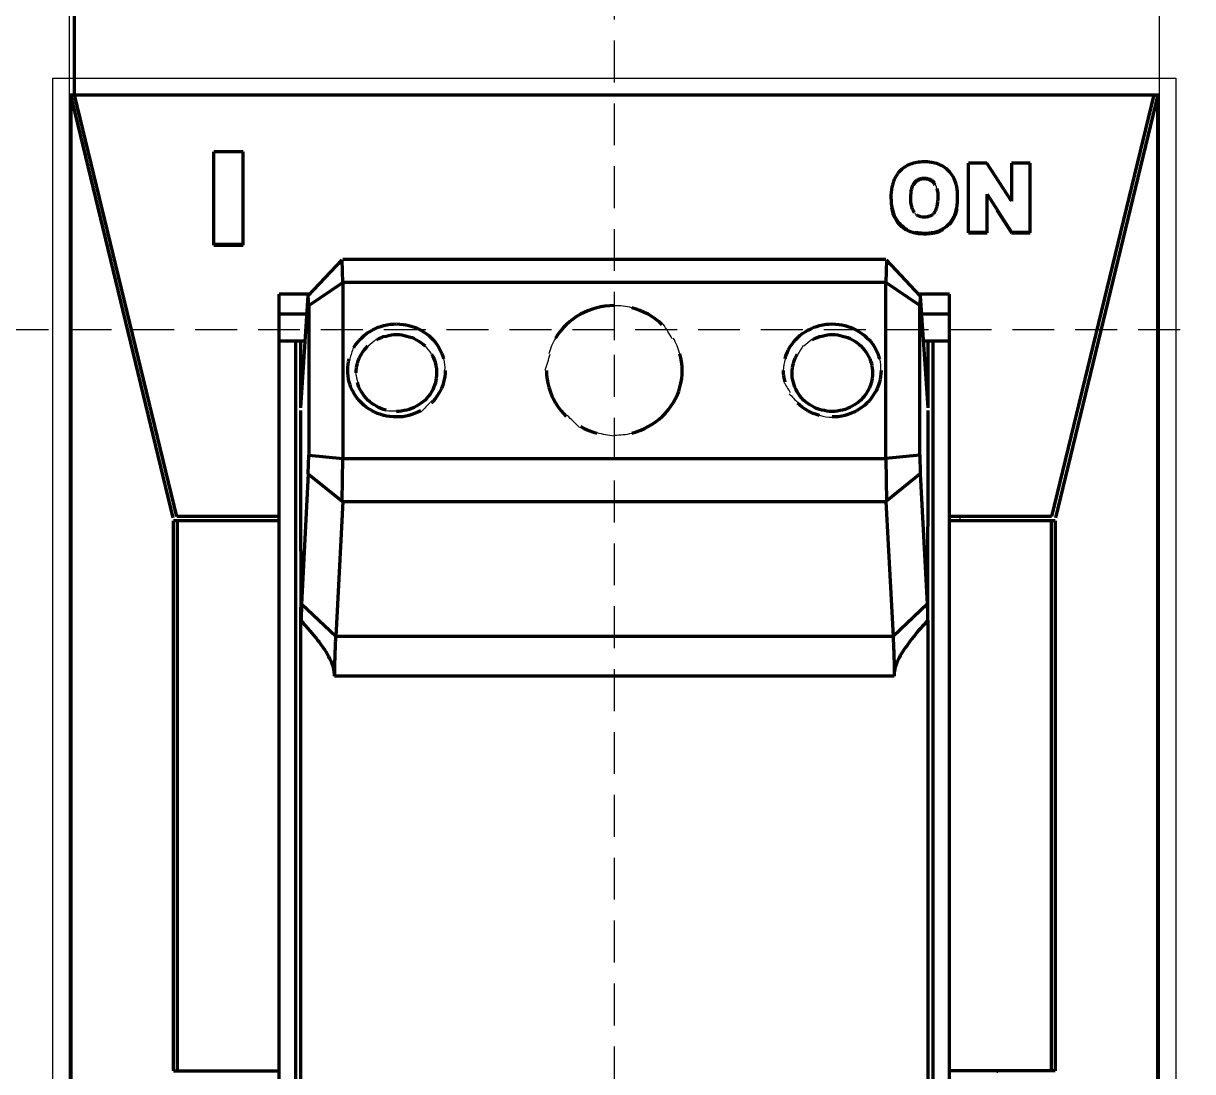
# Model space of a CAD drawing. Header units: millimetres. Extents: x 1683 to 1896, y 0 to 327.
# Drawn here: x 1754.6 to 1824.3, y 119.2 to 181.8 of the extents above; entities that cross this region are included whole.
import ezdxf

# ---------------------------------------------------------------- set-up
doc = ezdxf.new("R2010")
doc.units = ezdxf.units.MM
doc.linetypes.add('ACAD_ISO02W100', pattern=[15, 12, -3])
doc.linetypes.add('HIDDEN', pattern=[0.375, 0.25, -0.125])
doc.layers.add('8', color=140, linetype='ACAD_ISO02W100')
doc.layers.add('at_Entity', color=7, linetype='Continuous')

# ---------------------------------------------------------------- blocks, each defined once
blk = doc.blocks.new('ERYHR REH W4 TS1600AF')
at = {"color": 1, "ltscale": 10}
blk.add_line((78727.012, 9334.217), (78727.012, 9332.945), dxfattribs=at)
for p, q in [((78747.632, 9322.436), (78747.632, 9322.17)), ((78749.845, 9289.367), (78749.845, 9289.242))]:
    blk.add_line(p, q)
blk.add_lwpolyline([(78694.519, 9427.081), (78759.517, 9427.081), (78759.517, 9230.581), (78694.519, 9230.581)], close=True)
at = {"color": 3}
blk.add_lwpolyline([(78693.512, 9348.581), (78760.512, 9348.581), (78760.512, 9229.581), (78693.512, 9229.581)], close=True, dxfattribs=at)
at = {"layer": '8', "color": 3, "linetype": 'HIDDEN', "ltscale": 10}
for p, q in [((78727.012, 9497.081), (78727.012, 9170.081)), ((78832.012, 9333.581), (78622.012, 9333.581))]:
    blk.add_line(p, q, dxfattribs=at)
at = {"layer": 'at_Entity', "color": 0, "lineweight": 140}
for p, q in [((78694.813, 9347.581), (78694.813, 9427.081)), ((78694.519, 9347.581), (78759.517, 9347.581)), ((78694.588, 9347.581), (78694.588, 9231.862)), ((78700.702, 9322.354), (78694.588, 9347.581)), ((78694.78, 9347.581), (78694.813, 9347.581)), ((78700.926, 9322.436), (78694.813, 9347.581)), ((78759.209, 9347.581), (78753.09, 9322.436)), ((78759.443, 9347.581), (78753.335, 9322.354)), ((78759.209, 9347.581), (78759.251, 9347.581)), ((78759.251, 9347.581), (78759.296, 9347.581)), ((78759.296, 9347.581), (78759.333, 9347.581)), ((78759.333, 9347.581), (78759.373, 9347.581)), ((78759.443, 9231.862), (78759.443, 9347.581)), ((78703.115, 9338.631), (78703.115, 9344.184)), ((78704.864, 9344.184), (78703.115, 9344.184)), ((78704.864, 9338.631), (78704.864, 9344.184)), ((78744.039, 9343.028), (78743.976, 9342.959)), ((78744.106, 9343.095), (78744.039, 9343.028)), ((78744.169, 9343.154), (78744.106, 9343.095)), ((78744.251, 9343.218), (78744.169, 9343.154)), ((78744.327, 9343.271), (78744.251, 9343.218)), ((78744.404, 9343.322), (78744.327, 9343.271)), ((78744.479, 9343.366), (78744.404, 9343.322)), ((78744.578, 9343.412), (78744.479, 9343.366)), ((78744.669, 9343.447), (78744.578, 9343.412)), ((78744.76, 9343.482), (78744.669, 9343.447)), ((78744.846, 9343.508), (78744.76, 9343.482)), ((78744.957, 9343.532), (78744.846, 9343.508)), ((78745.06, 9343.551), (78744.957, 9343.532)), ((78745.165, 9343.569), (78745.06, 9343.551)), ((78745.263, 9343.58), (78745.165, 9343.569)), ((78745.388, 9343.586), (78745.263, 9343.58)), ((78745.501, 9343.587), (78745.388, 9343.586)), ((78745.602, 9343.586), (78745.501, 9343.587)), ((78745.698, 9343.583), (78745.602, 9343.586)), ((78745.816, 9343.572), (78745.698, 9343.583)), ((78745.921, 9343.558), (78745.816, 9343.572)), ((78745.928, 9343.554), (78745.921, 9343.558)), ((78745.934, 9343.552), (78745.928, 9343.554)), ((78745.942, 9343.551), (78745.934, 9343.552)), ((78745.949, 9343.551), (78745.942, 9343.551)), ((78746.047, 9343.533), (78745.949, 9343.551)), ((78746.141, 9343.515), (78746.047, 9343.533)), ((78746.253, 9343.485), (78746.141, 9343.515)), ((78746.349, 9343.455), (78746.253, 9343.485)), ((78746.437, 9343.417), (78746.349, 9343.455)), ((78746.518, 9343.381), (78746.437, 9343.417)), ((78746.611, 9343.33), (78746.518, 9343.381)), ((78746.689, 9343.278), (78746.611, 9343.33)), ((78746.761, 9343.228), (78746.689, 9343.278)), ((78746.831, 9343.176), (78746.761, 9343.228)), ((78746.911, 9343.104), (78746.831, 9343.176)), ((78746.977, 9343.035), (78746.911, 9343.104)), ((78747.035, 9342.969), (78746.977, 9343.035)), ((78749.247, 9343.506), (78748.139, 9343.506)), ((78748.139, 9339.36), (78748.139, 9343.506)), ((78750.702, 9341.245), (78749.247, 9343.506)), ((78751.815, 9343.506), (78750.702, 9343.506)), ((78750.702, 9343.506), (78750.702, 9341.245)), ((78751.815, 9339.36), (78751.815, 9343.506)), ((78743.645, 9342.357), (78743.624, 9342.29)), ((78743.679, 9342.448), (78743.645, 9342.357)), ((78743.716, 9342.533), (78743.679, 9342.448)), ((78743.765, 9342.636), (78743.716, 9342.533)), ((78743.809, 9342.726), (78743.765, 9342.636)), ((78743.86, 9342.805), (78743.809, 9342.726)), ((78743.91, 9342.876), (78743.86, 9342.805)), ((78743.976, 9342.959), (78743.91, 9342.876)), ((78744.867, 9342.278), (78744.917, 9342.357)), ((78744.917, 9342.357), (78744.944, 9342.389)), ((78744.943, 9342.334), (78744.917, 9342.306)), ((78744.968, 9342.361), (78744.943, 9342.334)), ((78744.944, 9342.389), (78744.975, 9342.423)), ((78745.002, 9342.395), (78744.968, 9342.361)), ((78744.975, 9342.423), (78745.002, 9342.449)), ((78745.002, 9342.449), (78745.032, 9342.475)), ((78745.032, 9342.424), (78745.002, 9342.395)), ((78745.032, 9342.475), (78745.066, 9342.502)), ((78745.064, 9342.445), (78745.032, 9342.424)), ((78745.094, 9342.465), (78745.064, 9342.445)), ((78745.066, 9342.502), (78745.103, 9342.528)), ((78745.133, 9342.487), (78745.094, 9342.465)), ((78745.103, 9342.528), (78745.134, 9342.547)), ((78745.17, 9342.505), (78745.133, 9342.487)), ((78745.134, 9342.547), (78745.17, 9342.564)), ((78745.17, 9342.564), (78745.21, 9342.575)), ((78745.208, 9342.52), (78745.17, 9342.505)), ((78745.245, 9342.532), (78745.208, 9342.52)), ((78745.21, 9342.575), (78745.255, 9342.587)), ((78745.289, 9342.545), (78745.245, 9342.532)), ((78745.255, 9342.587), (78745.29, 9342.597)), ((78745.326, 9342.556), (78745.289, 9342.545)), ((78745.29, 9342.597), (78745.326, 9342.608)), ((78745.326, 9342.608), (78745.369, 9342.616)), ((78745.368, 9342.562), (78745.326, 9342.556)), ((78745.408, 9342.566), (78745.368, 9342.562)), ((78745.369, 9342.616), (78745.419, 9342.622)), ((78745.457, 9342.57), (78745.408, 9342.566)), ((78745.419, 9342.622), (78745.459, 9342.623)), ((78745.501, 9342.571), (78745.457, 9342.57)), ((78745.459, 9342.623), (78745.501, 9342.623)), ((78745.501, 9342.623), (78745.545, 9342.622)), ((78745.543, 9342.57), (78745.501, 9342.571)), ((78745.584, 9342.567), (78745.543, 9342.57)), ((78745.545, 9342.622), (78745.595, 9342.621)), ((78745.635, 9342.562), (78745.584, 9342.567)), ((78745.595, 9342.621), (78745.637, 9342.616)), ((78745.679, 9342.556), (78745.635, 9342.562)), ((78745.637, 9342.616), (78745.679, 9342.608)), ((78745.679, 9342.608), (78745.719, 9342.597)), ((78745.717, 9342.546), (78745.679, 9342.556)), ((78745.754, 9342.535), (78745.717, 9342.546)), ((78745.719, 9342.597), (78745.764, 9342.584)), ((78745.798, 9342.52), (78745.754, 9342.535)), ((78745.764, 9342.584), (78745.799, 9342.574)), ((78745.834, 9342.505), (78745.798, 9342.52)), ((78745.799, 9342.574), (78745.834, 9342.564)), ((78745.834, 9342.564), (78745.87, 9342.546)), ((78745.869, 9342.488), (78745.834, 9342.505)), ((78745.902, 9342.47), (78745.869, 9342.488)), ((78745.87, 9342.546), (78745.911, 9342.523)), ((78745.943, 9342.446), (78745.902, 9342.47)), ((78745.911, 9342.523), (78745.944, 9342.501)), ((78745.978, 9342.424), (78745.943, 9342.446)), ((78745.944, 9342.501), (78745.978, 9342.475)), ((78745.978, 9342.475), (78746.011, 9342.448)), ((78746.01, 9342.397), (78745.978, 9342.424)), ((78746.037, 9342.372), (78746.01, 9342.397)), ((78746.011, 9342.448), (78746.044, 9342.416)), ((78746.068, 9342.338), (78746.037, 9342.372)), ((78746.044, 9342.416), (78746.069, 9342.388)), ((78746.094, 9342.306), (78746.068, 9342.338)), ((78746.069, 9342.388), (78746.094, 9342.357)), ((78747.089, 9342.903), (78747.035, 9342.969)), ((78747.151, 9342.818), (78747.089, 9342.903)), ((78747.204, 9342.74), (78747.151, 9342.818)), ((78747.251, 9342.655), (78747.204, 9342.74)), ((78747.291, 9342.574), (78747.251, 9342.655)), ((78747.332, 9342.472), (78747.291, 9342.574)), ((78747.365, 9342.38), (78747.332, 9342.472)), ((78747.387, 9342.315), (78747.365, 9342.38)), ((78747.404, 9342.255), (78747.387, 9342.315)), ((78743.526, 9341.755), (78743.52, 9341.613)), ((78743.548, 9341.93), (78743.526, 9341.755)), ((78743.576, 9342.085), (78743.548, 9341.93)), ((78743.59, 9342.15), (78743.576, 9342.085)), ((78743.604, 9342.213), (78743.59, 9342.15)), ((78743.624, 9342.29), (78743.604, 9342.213)), ((78744.706, 9341.593), (78744.716, 9341.744)), ((78744.716, 9341.744), (78744.733, 9341.864)), ((78744.733, 9341.864), (78744.761, 9341.989)), ((78744.761, 9341.989), (78744.79, 9342.088)), ((78744.79, 9342.088), (78744.827, 9342.197)), ((78744.827, 9342.197), (78744.867, 9342.278)), ((78744.878, 9342.239), (78744.865, 9342.218)), ((78744.892, 9342.259), (78744.878, 9342.239)), ((78744.906, 9342.284), (78744.892, 9342.259)), ((78744.917, 9342.306), (78744.906, 9342.284)), ((78746.105, 9342.286), (78746.094, 9342.306)), ((78746.115, 9342.268), (78746.105, 9342.286)), ((78746.13, 9342.246), (78746.115, 9342.268)), ((78746.145, 9342.225), (78746.13, 9342.246)), ((78746.248, 9342.011), (78746.283, 9341.889)), ((78746.283, 9341.889), (78746.306, 9341.748)), ((78746.306, 9341.748), (78746.309, 9341.633)), ((78746.309, 9341.633), (78746.309, 9341.511)), ((78747.423, 9342.178), (78747.404, 9342.255)), ((78747.44, 9342.107), (78747.423, 9342.178)), ((78747.468, 9341.962), (78747.44, 9342.107)), ((78747.486, 9341.823), (78747.468, 9341.962)), ((78747.495, 9341.647), (78747.486, 9341.823)), ((78747.497, 9341.488), (78747.495, 9341.647)), ((78749.258, 9339.36), (78749.258, 9341.665)), ((78749.258, 9341.665), (78750.702, 9339.404)), ((78743.52, 9341.613), (78743.518, 9341.459)), ((78743.518, 9341.459), (78743.521, 9341.293)), ((78743.521, 9341.293), (78743.532, 9341.108)), ((78743.532, 9341.108), (78743.553, 9340.959)), ((78743.553, 9340.959), (78743.587, 9340.803)), ((78744.704, 9341.459), (78744.706, 9341.593)), ((78744.706, 9341.331), (78744.704, 9341.459)), ((78744.712, 9341.21), (78744.706, 9341.331)), ((78744.733, 9341.058), (78744.712, 9341.21)), ((78744.761, 9340.921), (78744.733, 9341.058)), ((78744.774, 9340.873), (78744.761, 9340.921)), ((78746.248, 9340.936), (78746.242, 9340.886)), ((78746.283, 9341.072), (78746.248, 9340.936)), ((78746.301, 9341.202), (78746.283, 9341.072)), ((78746.308, 9341.366), (78746.301, 9341.202)), ((78746.309, 9341.511), (78746.308, 9341.366)), ((78747.44, 9340.84), (78747.468, 9341.002)), ((78747.468, 9341.002), (78747.489, 9341.185)), ((78747.489, 9341.185), (78747.496, 9341.332)), ((78747.496, 9341.332), (78747.497, 9341.488)), ((78743.564, 9340.835), (78743.559, 9340.862)), ((78743.57, 9340.807), (78743.564, 9340.835)), ((78743.579, 9340.773), (78743.57, 9340.807)), ((78743.587, 9340.745), (78743.579, 9340.773)), ((78743.587, 9340.803), (78743.622, 9340.664)), ((78743.62, 9340.611), (78743.587, 9340.745)), ((78743.657, 9340.486), (78743.62, 9340.611)), ((78743.622, 9340.664), (78743.669, 9340.507)), ((78743.717, 9340.337), (78743.657, 9340.486)), ((78743.669, 9340.507), (78743.718, 9340.381)), ((78743.78, 9340.207), (78743.717, 9340.337)), ((78743.718, 9340.381), (78743.78, 9340.251)), ((78743.78, 9340.251), (78743.847, 9340.148)), ((78744.786, 9340.828), (78744.774, 9340.873)), ((78744.808, 9340.775), (78744.786, 9340.828)), ((78744.831, 9340.73), (78744.808, 9340.775)), ((78744.848, 9340.688), (78744.831, 9340.73)), ((78744.866, 9340.651), (78744.848, 9340.688)), ((78744.892, 9340.607), (78744.866, 9340.651)), ((78744.917, 9340.568), (78744.892, 9340.607)), ((78745.064, 9340.417), (78745.032, 9340.443)), ((78745.094, 9340.396), (78745.064, 9340.417)), ((78745.133, 9340.375), (78745.094, 9340.396)), ((78745.17, 9340.362), (78745.133, 9340.375)), ((78745.208, 9340.344), (78745.17, 9340.362)), ((78745.246, 9340.331), (78745.208, 9340.344)), ((78745.294, 9340.317), (78745.246, 9340.331)), ((78745.337, 9340.303), (78745.294, 9340.317)), ((78745.376, 9340.297), (78745.337, 9340.303)), ((78745.416, 9340.293), (78745.376, 9340.297)), ((78745.465, 9340.289), (78745.416, 9340.293)), ((78745.507, 9340.288), (78745.465, 9340.289)), ((78745.551, 9340.289), (78745.507, 9340.288)), ((78745.59, 9340.292), (78745.551, 9340.289)), ((78745.642, 9340.297), (78745.59, 9340.292)), ((78745.691, 9340.303), (78745.642, 9340.297)), ((78745.727, 9340.313), (78745.691, 9340.303)), ((78745.764, 9340.324), (78745.727, 9340.313)), ((78745.809, 9340.342), (78745.764, 9340.324)), ((78745.846, 9340.362), (78745.809, 9340.342)), ((78745.884, 9340.374), (78745.846, 9340.362)), ((78745.918, 9340.39), (78745.884, 9340.374)), ((78745.958, 9340.413), (78745.918, 9340.39)), ((78745.99, 9340.435), (78745.958, 9340.413)), ((78746.02, 9340.463), (78745.99, 9340.435)), ((78746.046, 9340.491), (78746.02, 9340.463)), ((78746.076, 9340.527), (78746.046, 9340.491)), ((78746.105, 9340.56), (78746.076, 9340.527)), ((78746.133, 9340.602), (78746.105, 9340.56)), ((78746.158, 9340.641), (78746.133, 9340.602)), ((78746.183, 9340.693), (78746.158, 9340.641)), ((78746.203, 9340.745), (78746.183, 9340.693)), ((78746.218, 9340.788), (78746.203, 9340.745)), ((78746.231, 9340.831), (78746.218, 9340.788)), ((78746.242, 9340.886), (78746.231, 9340.831)), ((78747.273, 9340.251), (78747.214, 9340.143)), ((78747.217, 9340.204), (78747.273, 9340.31)), ((78747.273, 9340.31), (78747.327, 9340.438)), ((78747.326, 9340.375), (78747.273, 9340.251)), ((78747.367, 9340.493), (78747.326, 9340.375)), ((78747.327, 9340.438), (78747.378, 9340.586)), ((78747.408, 9340.638), (78747.367, 9340.493)), ((78747.378, 9340.586), (78747.41, 9340.708)), ((78747.44, 9340.767), (78747.408, 9340.638)), ((78747.41, 9340.708), (78747.44, 9340.84)), ((78749.842, 9340.7), (78750.702, 9339.36)), ((78743.845, 9340.096), (78743.78, 9340.207)), ((78743.909, 9339.995), (78743.845, 9340.096)), ((78743.847, 9340.148), (78743.928, 9340.03)), ((78743.999, 9339.881), (78743.909, 9339.995)), ((78743.928, 9340.03), (78744.001, 9339.937)), ((78744.085, 9339.787), (78743.999, 9339.881)), ((78744.001, 9339.937), (78744.085, 9339.846)), ((78744.085, 9339.846), (78744.177, 9339.768)), ((78744.174, 9339.706), (78744.085, 9339.787)), ((78744.259, 9339.638), (78744.174, 9339.706)), ((78744.177, 9339.768), (78744.284, 9339.683)), ((78744.372, 9339.565), (78744.259, 9339.638)), ((78744.284, 9339.683), (78744.375, 9339.621)), ((78744.476, 9339.507), (78744.372, 9339.565)), ((78744.375, 9339.621), (78744.476, 9339.566)), ((78746.449, 9339.51), (78746.514, 9339.541)), ((78746.514, 9339.541), (78746.563, 9339.568)), ((78746.614, 9339.537), (78746.561, 9339.509)), ((78746.563, 9339.568), (78746.614, 9339.596)), ((78746.614, 9339.596), (78746.716, 9339.659)), ((78746.716, 9339.659), (78746.828, 9339.738)), ((78746.828, 9339.738), (78746.911, 9339.811)), ((78746.911, 9339.811), (78746.994, 9339.898)), ((78746.994, 9339.898), (78747.075, 9339.994)), ((78747.073, 9339.941), (78746.994, 9339.853)), ((78747.141, 9340.028), (78747.073, 9339.941)), ((78747.075, 9339.994), (78747.159, 9340.108)), ((78747.214, 9340.143), (78747.141, 9340.028)), ((78747.159, 9340.108), (78747.217, 9340.204)), ((78744.586, 9339.453), (78744.476, 9339.507)), ((78744.693, 9339.41), (78744.586, 9339.453)), ((78744.83, 9339.372), (78744.693, 9339.41)), ((78744.951, 9339.345), (78744.83, 9339.372)), ((78744.951, 9339.397), (78745.025, 9339.383)), ((78745.022, 9339.33), (78744.951, 9339.345)), ((78745.088, 9339.318), (78745.022, 9339.33)), ((78745.025, 9339.383), (78745.106, 9339.37)), ((78745.169, 9339.305), (78745.088, 9339.318)), ((78745.106, 9339.37), (78745.171, 9339.362)), ((78745.239, 9339.294), (78745.169, 9339.305)), ((78745.171, 9339.362), (78745.239, 9339.353)), ((78745.239, 9339.353), (78745.314, 9339.348)), ((78745.312, 9339.293), (78745.239, 9339.294)), ((78745.383, 9339.29), (78745.312, 9339.293)), ((78745.314, 9339.348), (78745.402, 9339.346)), ((78745.471, 9339.287), (78745.383, 9339.29)), ((78745.402, 9339.346), (78745.474, 9339.345)), ((78745.546, 9339.286), (78745.471, 9339.287)), ((78745.474, 9339.345), (78745.546, 9339.345)), ((78745.546, 9339.345), (78745.624, 9339.345)), ((78745.622, 9339.287), (78745.546, 9339.286)), ((78745.692, 9339.29), (78745.622, 9339.287)), ((78745.624, 9339.345), (78745.711, 9339.347)), ((78745.777, 9339.293), (78745.692, 9339.29)), ((78745.711, 9339.347), (78745.78, 9339.351)), ((78745.851, 9339.294), (78745.777, 9339.293)), ((78745.78, 9339.351), (78745.851, 9339.36)), ((78745.851, 9339.36), (78745.925, 9339.37)), ((78745.922, 9339.308), (78745.851, 9339.294)), ((78745.989, 9339.318), (78745.922, 9339.308)), ((78745.925, 9339.37), (78746.007, 9339.38)), ((78746.069, 9339.331), (78745.989, 9339.318)), ((78746.007, 9339.38), (78746.072, 9339.387)), ((78746.139, 9339.345), (78746.069, 9339.331)), ((78746.072, 9339.387), (78746.139, 9339.397)), ((78746.139, 9339.397), (78746.203, 9339.418)), ((78746.201, 9339.366), (78746.139, 9339.345)), ((78746.259, 9339.383), (78746.201, 9339.366)), ((78746.203, 9339.418), (78746.275, 9339.441)), ((78746.329, 9339.405), (78746.259, 9339.383)), ((78746.275, 9339.441), (78746.331, 9339.461)), ((78746.39, 9339.426), (78746.329, 9339.405)), ((78746.331, 9339.461), (78746.39, 9339.485)), ((78746.39, 9339.485), (78746.449, 9339.51)), ((78746.447, 9339.453), (78746.39, 9339.426)), ((78746.5, 9339.478), (78746.447, 9339.453)), ((78746.561, 9339.509), (78746.5, 9339.478)), ((78748.139, 9339.404), (78749.258, 9339.404)), ((78748.139, 9339.36), (78749.258, 9339.36)), ((78750.702, 9339.404), (78751.815, 9339.404)), ((78750.702, 9339.36), (78751.815, 9339.36)), ((78703.115, 9338.682), (78704.864, 9338.682)), ((78703.115, 9338.631), (78704.864, 9338.631)), ((78708.76, 9335.597), (78710.788, 9337.754)), ((78710.829, 9336.392), (78710.788, 9337.754)), ((78743.219, 9337.769), (78710.817, 9337.769)), ((78743.242, 9337.754), (78743.208, 9336.392)), ((78745.262, 9335.597), (78743.242, 9337.754)), ((78708.783, 9335.015), (78710.829, 9336.392)), ((78710.817, 9336.392), (78710.817, 9325.904)), ((78743.219, 9336.392), (78710.817, 9336.392)), ((78743.219, 9325.904), (78743.219, 9336.392)), ((78745.245, 9335.015), (78743.219, 9336.392)), ((78707.016, 9257.882), (78707.016, 9335.707)), ((78708.864, 9335.707), (78707.016, 9335.707)), ((78708.322, 9328.909), (78708.76, 9335.597)), ((78708.783, 9335.015), (78708.76, 9335.597)), ((78747.017, 9335.707), (78745.158, 9335.707)), ((78745.262, 9335.597), (78745.245, 9335.015)), ((78745.262, 9335.597), (78745.708, 9328.909)), ((78747.017, 9257.882), (78747.017, 9335.707)), ((78708.783, 9335.015), (78708.783, 9326.088)), ((78725.434, 9334.709), (78725.216, 9334.612)), ((78725.712, 9334.808), (78725.434, 9334.709)), ((78725.963, 9334.882), (78725.712, 9334.808)), ((78726.213, 9334.94), (78725.963, 9334.882)), ((78726.451, 9334.981), (78726.213, 9334.94)), ((78726.747, 9335.006), (78726.451, 9334.981)), ((78727.008, 9335.015), (78726.747, 9335.006)), ((78728.31, 9334.811), (78728.067, 9334.882)), ((78728.534, 9334.733), (78728.31, 9334.811)), ((78728.802, 9334.615), (78728.534, 9334.733)), ((78745.245, 9326.088), (78745.245, 9335.015)), ((78708.69, 9334.499), (78707.016, 9334.499)), ((78724.34, 9334.047), (78724.152, 9333.873)), ((78724.525, 9334.197), (78724.34, 9334.047)), ((78724.767, 9334.362), (78724.525, 9334.197)), ((78724.988, 9334.499), (78724.767, 9334.362)), ((78725.216, 9334.612), (78724.988, 9334.499)), ((78729.036, 9334.499), (78728.802, 9334.615)), ((78729.254, 9334.368), (78729.036, 9334.499)), ((78729.454, 9334.236), (78729.254, 9334.368)), ((78729.685, 9334.052), (78729.454, 9334.236)), ((78729.879, 9333.873), (78729.685, 9334.052)), ((78747.017, 9334.499), (78745.337, 9334.499)), ((78712.09, 9333.228), (78712.26, 9333.363)), ((78712.26, 9333.363), (78712.406, 9333.458)), ((78712.406, 9333.458), (78712.566, 9333.549)), ((78712.566, 9333.549), (78712.734, 9333.636)), ((78712.734, 9333.636), (78712.929, 9333.722)), ((78712.929, 9333.722), (78713.093, 9333.778)), ((78713.093, 9333.778), (78713.268, 9333.829)), ((78713.268, 9333.829), (78713.453, 9333.869)), ((78713.453, 9333.869), (78713.663, 9333.904)), ((78713.552, 9333.238), (78713.723, 9333.271)), ((78713.663, 9333.904), (78713.835, 9333.919)), ((78713.723, 9333.271), (78713.865, 9333.286)), ((78713.835, 9333.919), (78714.019, 9333.925)), ((78713.865, 9333.286), (78714.019, 9333.291)), ((78714.019, 9333.925), (78714.207, 9333.918)), ((78714.019, 9333.291), (78714.172, 9333.285)), ((78714.172, 9333.285), (78714.346, 9333.266)), ((78714.207, 9333.918), (78714.418, 9333.898)), ((78714.346, 9333.266), (78714.487, 9333.238)), ((78714.418, 9333.898), (78714.587, 9333.868)), ((78714.587, 9333.868), (78714.764, 9333.829)), ((78714.764, 9333.829), (78714.948, 9333.775)), ((78714.948, 9333.775), (78715.153, 9333.704)), ((78715.153, 9333.704), (78715.312, 9333.634)), ((78715.312, 9333.634), (78715.474, 9333.549)), ((78715.474, 9333.549), (78715.635, 9333.454)), ((78715.635, 9333.454), (78715.811, 9333.335)), ((78715.811, 9333.335), (78715.946, 9333.225)), ((78723.642, 9333.287), (78723.504, 9333.078)), ((78723.779, 9333.475), (78723.642, 9333.287)), ((78723.969, 9333.691), (78723.779, 9333.475)), ((78724.152, 9333.873), (78723.969, 9333.691)), ((78738.09, 9333.228), (78738.257, 9333.363)), ((78738.257, 9333.363), (78738.401, 9333.458)), ((78738.401, 9333.458), (78738.562, 9333.549)), ((78738.562, 9333.549), (78738.73, 9333.636)), ((78738.73, 9333.636), (78738.924, 9333.722)), ((78738.924, 9333.722), (78739.086, 9333.778)), ((78739.086, 9333.778), (78739.258, 9333.829)), ((78739.258, 9333.829), (78739.448, 9333.869)), ((78739.448, 9333.869), (78739.659, 9333.904)), ((78739.553, 9333.238), (78739.724, 9333.271)), ((78739.659, 9333.904), (78739.829, 9333.919)), ((78739.724, 9333.271), (78739.863, 9333.286)), ((78739.829, 9333.919), (78740.015, 9333.925)), ((78739.863, 9333.286), (78740.015, 9333.291)), ((78740.015, 9333.925), (78740.205, 9333.918)), ((78740.015, 9333.291), (78740.175, 9333.285)), ((78740.175, 9333.285), (78740.351, 9333.266)), ((78740.205, 9333.918), (78740.417, 9333.898)), ((78740.351, 9333.266), (78740.489, 9333.238)), ((78740.417, 9333.898), (78740.586, 9333.868)), ((78740.586, 9333.868), (78740.765, 9333.829)), ((78740.765, 9333.829), (78740.945, 9333.775)), ((78740.945, 9333.775), (78741.144, 9333.704)), ((78741.144, 9333.704), (78741.3, 9333.634)), ((78741.3, 9333.634), (78741.464, 9333.549)), ((78741.464, 9333.549), (78741.629, 9333.454)), ((78741.629, 9333.454), (78741.808, 9333.335)), ((78741.808, 9333.335), (78741.944, 9333.225)), ((78708.593, 9332.901), (78707.016, 9332.901)), ((78708.009, 9260.107), (78708.009, 9332.901)), ((78708.317, 9328.909), (78708.317, 9332.901)), ((78711.484, 9332.511), (78711.584, 9332.672)), ((78711.584, 9332.672), (78711.708, 9332.845)), ((78711.708, 9332.845), (78711.821, 9332.973)), ((78711.821, 9332.973), (78711.947, 9333.1)), ((78711.947, 9333.1), (78712.09, 9333.228)), ((78712.207, 9332.505), (78712.31, 9332.614)), ((78712.819, 9332.975), (78712.959, 9333.048)), ((78712.959, 9333.048), (78713.119, 9333.12)), ((78713.119, 9333.12), (78713.254, 9333.165)), ((78713.254, 9333.165), (78713.403, 9333.203)), ((78713.403, 9333.203), (78713.552, 9333.238)), ((78714.487, 9333.238), (78714.638, 9333.203)), ((78714.638, 9333.203), (78714.786, 9333.163)), ((78714.786, 9333.163), (78714.948, 9333.106)), ((78714.948, 9333.106), (78715.077, 9333.046)), ((78715.077, 9333.046), (78715.216, 9332.975)), ((78715.216, 9332.975), (78715.348, 9332.896)), ((78715.348, 9332.896), (78715.494, 9332.798)), ((78715.494, 9332.798), (78715.607, 9332.71)), ((78715.607, 9332.71), (78715.722, 9332.614)), ((78715.946, 9333.225), (78716.087, 9333.1)), ((78716.087, 9333.1), (78716.217, 9332.967)), ((78716.217, 9332.967), (78716.354, 9332.808)), ((78716.354, 9332.808), (78716.454, 9332.668)), ((78716.454, 9332.668), (78716.553, 9332.511)), ((78737.474, 9332.511), (78737.581, 9332.672)), ((78737.581, 9332.672), (78737.711, 9332.845)), ((78737.711, 9332.845), (78737.825, 9332.973)), ((78737.825, 9332.973), (78737.949, 9333.1)), ((78737.949, 9333.1), (78738.09, 9333.228)), ((78738.815, 9332.975), (78738.958, 9333.048)), ((78738.958, 9333.048), (78739.119, 9333.12)), ((78739.119, 9333.12), (78739.253, 9333.165)), ((78739.253, 9333.165), (78739.399, 9333.203)), ((78739.399, 9333.203), (78739.553, 9333.238)), ((78740.489, 9333.238), (78740.633, 9333.203)), ((78740.633, 9333.203), (78740.785, 9333.163)), ((78740.785, 9333.163), (78740.952, 9333.106)), ((78740.952, 9333.106), (78741.081, 9333.046)), ((78741.081, 9333.046), (78741.217, 9332.975)), ((78741.217, 9332.975), (78741.354, 9332.896)), ((78741.354, 9332.896), (78741.499, 9332.798)), ((78741.499, 9332.798), (78741.607, 9332.71)), ((78741.607, 9332.71), (78741.717, 9332.614)), ((78741.717, 9332.614), (78741.823, 9332.499)), ((78741.944, 9333.225), (78742.083, 9333.1)), ((78742.083, 9333.1), (78742.212, 9332.967)), ((78742.212, 9332.967), (78742.35, 9332.808)), ((78742.35, 9332.808), (78742.452, 9332.668)), ((78742.452, 9332.668), (78742.555, 9332.511)), ((78747.017, 9332.901), (78745.443, 9332.901)), ((78745.714, 9332.901), (78745.714, 9328.909)), ((78746.019, 9332.901), (78746.019, 9260.107)), ((78711.733, 9331.714), (78711.793, 9331.874)), ((78711.793, 9331.874), (78711.854, 9331.998)), ((78711.854, 9331.998), (78711.924, 9332.128)), ((78711.924, 9332.128), (78712.01, 9332.257)), ((78712.01, 9332.257), (78712.115, 9332.398)), ((78712.115, 9332.398), (78712.207, 9332.505)), ((78716.111, 9332.128), (78716.183, 9331.99)), ((78716.183, 9331.99), (78716.254, 9331.836)), ((78716.553, 9332.511), (78716.634, 9332.352)), ((78716.634, 9332.352), (78716.719, 9332.166)), ((78716.719, 9332.166), (78716.779, 9332.007)), ((78716.779, 9332.007), (78716.832, 9331.833)), ((78730.986, 9331.907), (78730.924, 9332.142)), ((78731.028, 9331.685), (78730.986, 9331.907)), ((78737.204, 9331.84), (78737.256, 9332.016)), ((78737.256, 9332.016), (78737.326, 9332.208)), ((78737.326, 9332.208), (78737.394, 9332.358)), ((78737.394, 9332.358), (78737.474, 9332.511)), ((78737.737, 9331.714), (78737.795, 9331.874)), ((78737.795, 9331.874), (78737.856, 9331.998)), ((78737.856, 9331.998), (78737.931, 9332.128)), ((78741.823, 9332.499), (78741.938, 9332.365)), ((78741.938, 9332.365), (78742.023, 9332.25)), ((78742.023, 9332.25), (78742.106, 9332.128)), ((78742.106, 9332.128), (78742.179, 9331.99)), ((78742.179, 9331.99), (78742.253, 9331.836)), ((78742.555, 9332.511), (78742.64, 9332.352)), ((78742.64, 9332.352), (78742.726, 9332.166)), ((78742.726, 9332.166), (78742.782, 9332.007)), ((78742.782, 9332.007), (78742.834, 9331.833)), ((78711.116, 9331.141), (78711.12, 9331.325)), ((78711.12, 9331.325), (78711.136, 9331.525)), ((78711.136, 9331.525), (78711.163, 9331.679)), ((78711.163, 9331.679), (78711.203, 9331.84)), ((78711.613, 9331.145), (78711.63, 9331.308)), ((78711.63, 9331.308), (78711.657, 9331.436)), ((78711.657, 9331.436), (78711.694, 9331.568)), ((78711.694, 9331.568), (78711.733, 9331.714)), ((78716.254, 9331.836), (78716.299, 9331.709)), ((78716.299, 9331.709), (78716.34, 9331.568)), ((78716.34, 9331.568), (78716.373, 9331.432)), ((78716.373, 9331.432), (78716.398, 9331.273)), ((78716.398, 9331.273), (78716.407, 9331.141)), ((78731.054, 9331.401), (78731.028, 9331.685)), ((78731.061, 9331.141), (78731.054, 9331.401)), ((78737.621, 9331.145), (78737.637, 9331.308)), ((78737.637, 9331.308), (78737.662, 9331.436)), ((78737.662, 9331.436), (78737.696, 9331.568)), ((78737.696, 9331.568), (78737.737, 9331.714)), ((78742.253, 9331.836), (78742.302, 9331.709)), ((78742.302, 9331.709), (78742.348, 9331.568)), ((78742.348, 9331.568), (78742.375, 9331.432)), ((78742.375, 9331.432), (78742.401, 9331.273)), ((78742.401, 9331.273), (78742.412, 9331.141)), ((78711.119, 9330.977), (78711.116, 9331.141)), ((78711.13, 9330.819), (78711.119, 9330.977)), ((78711.162, 9330.622), (78711.13, 9330.819)), ((78711.203, 9330.448), (78711.162, 9330.622)), ((78711.608, 9331.001), (78711.613, 9331.145)), ((78716.373, 9330.557), (78716.34, 9330.419)), ((78716.394, 9330.686), (78716.373, 9330.557)), ((78716.406, 9330.85), (78716.394, 9330.686)), ((78716.41, 9331.001), (78716.406, 9330.85)), ((78716.407, 9331.141), (78716.41, 9331.001)), ((78716.871, 9330.616), (78716.832, 9330.448)), ((78716.899, 9330.776), (78716.871, 9330.616)), ((78716.918, 9330.971), (78716.899, 9330.776)), ((78716.924, 9331.141), (78716.918, 9330.971)), ((78722.969, 9331.141), (78722.978, 9330.891)), ((78722.978, 9330.891), (78723.005, 9330.61)), ((78723.005, 9330.61), (78723.049, 9330.384)), ((78730.986, 9330.392), (78731.037, 9330.672)), ((78731.037, 9330.672), (78731.055, 9330.899)), ((78731.055, 9330.899), (78731.061, 9331.141)), ((78737.111, 9330.977), (78737.106, 9331.141)), ((78737.126, 9330.819), (78737.111, 9330.977)), ((78737.162, 9330.622), (78737.126, 9330.819)), ((78737.204, 9330.448), (78737.162, 9330.622)), ((78737.615, 9331.001), (78737.621, 9331.145)), ((78737.62, 9330.855), (78737.615, 9331.001)), ((78737.632, 9330.723), (78737.62, 9330.855)), ((78737.661, 9330.565), (78737.632, 9330.723)), ((78737.696, 9330.426), (78737.661, 9330.565)), ((78742.37, 9330.557), (78742.336, 9330.419)), ((78742.395, 9330.686), (78742.37, 9330.557)), ((78742.411, 9330.85), (78742.395, 9330.686)), ((78742.416, 9331.001), (78742.411, 9330.85)), ((78742.412, 9331.141), (78742.416, 9331.001)), ((78742.872, 9330.616), (78742.834, 9330.448)), ((78742.901, 9330.776), (78742.872, 9330.616)), ((78742.92, 9330.971), (78742.901, 9330.776)), ((78742.926, 9331.141), (78742.92, 9330.971)), ((78711.25, 9330.283), (78711.203, 9330.448)), ((78711.306, 9330.129), (78711.25, 9330.283)), ((78711.395, 9329.944), (78711.306, 9330.129)), ((78711.484, 9329.786), (78711.395, 9329.944)), ((78711.578, 9329.632), (78711.484, 9329.786)), ((78711.731, 9330.288), (78711.694, 9330.426)), ((78711.779, 9330.158), (78711.731, 9330.288)), ((78711.853, 9330.002), (78711.779, 9330.158)), ((78711.924, 9329.867), (78711.853, 9330.002)), ((78712.005, 9329.744), (78711.924, 9329.867)), ((78716.111, 9329.867), (78716.024, 9329.737)), ((78716.18, 9329.996), (78716.111, 9329.867)), ((78716.237, 9330.12), (78716.18, 9329.996)), ((78716.295, 9330.277), (78716.237, 9330.12)), ((78716.34, 9330.419), (78716.295, 9330.277)), ((78716.553, 9329.786), (78716.447, 9329.626)), ((78716.632, 9329.933), (78716.553, 9329.786)), ((78716.702, 9330.078), (78716.632, 9329.933)), ((78716.776, 9330.27), (78716.702, 9330.078)), ((78716.832, 9330.448), (78716.776, 9330.27)), ((78723.049, 9330.384), (78723.112, 9330.147)), ((78723.112, 9330.147), (78723.186, 9329.904)), ((78723.186, 9329.904), (78723.285, 9329.636)), ((78730.775, 9329.693), (78730.854, 9329.912)), ((78730.854, 9329.912), (78730.924, 9330.147)), ((78730.924, 9330.147), (78730.986, 9330.392)), ((78737.734, 9330.288), (78737.696, 9330.426)), ((78737.78, 9330.158), (78737.734, 9330.288)), ((78737.855, 9330.002), (78737.78, 9330.158)), ((78737.931, 9329.867), (78737.855, 9330.002)), ((78738.01, 9329.744), (78737.931, 9329.867)), ((78742.106, 9329.867), (78742.019, 9329.737)), ((78742.177, 9329.996), (78742.106, 9329.867)), ((78742.237, 9330.12), (78742.177, 9329.996)), ((78742.295, 9330.277), (78742.237, 9330.12)), ((78742.336, 9330.419), (78742.295, 9330.277)), ((78742.543, 9329.786), (78742.443, 9329.626)), ((78742.631, 9329.933), (78742.543, 9329.786)), ((78742.704, 9330.078), (78742.631, 9329.933)), ((78742.778, 9330.27), (78742.704, 9330.078)), ((78742.834, 9330.448), (78742.778, 9330.27)), ((78711.676, 9329.491), (78711.578, 9329.632)), ((78711.815, 9329.33), (78711.676, 9329.491)), ((78711.947, 9329.196), (78711.815, 9329.33)), ((78712.081, 9329.072), (78711.947, 9329.196)), ((78712.089, 9329.63), (78712.005, 9329.744)), ((78712.215, 9328.961), (78712.081, 9329.072)), ((78712.203, 9329.495), (78712.089, 9329.63)), ((78712.31, 9329.381), (78712.203, 9329.495)), ((78712.423, 9329.281), (78712.31, 9329.381)), ((78712.536, 9329.193), (78712.423, 9329.281)), ((78712.683, 9329.094), (78712.536, 9329.193)), ((78712.819, 9329.012), (78712.683, 9329.094)), ((78715.343, 9329.089), (78715.216, 9329.012)), ((78715.46, 9329.167), (78715.343, 9329.089)), ((78715.6, 9329.275), (78715.46, 9329.167)), ((78715.722, 9329.381), (78715.6, 9329.275)), ((78715.825, 9329.49), (78715.722, 9329.381)), ((78715.918, 9329.596), (78715.825, 9329.49)), ((78716.024, 9329.737), (78715.918, 9329.596)), ((78716.21, 9329.322), (78716.082, 9329.196)), ((78716.322, 9329.452), (78716.21, 9329.322)), ((78716.447, 9329.626), (78716.322, 9329.452)), ((78723.285, 9329.636), (78723.385, 9329.428)), ((78723.385, 9329.428), (78723.504, 9329.219)), ((78723.504, 9329.219), (78723.647, 9329.002)), ((78730.394, 9329.008), (78730.53, 9329.219)), ((78730.53, 9329.219), (78730.653, 9329.436)), ((78730.653, 9329.436), (78730.775, 9329.693)), ((78738.085, 9329.072), (78737.949, 9329.196)), ((78738.09, 9329.63), (78738.01, 9329.744)), ((78738.218, 9328.961), (78738.085, 9329.072)), ((78738.201, 9329.495), (78738.09, 9329.63)), ((78738.305, 9329.381), (78738.201, 9329.495)), ((78738.421, 9329.281), (78738.305, 9329.381)), ((78738.535, 9329.193), (78738.421, 9329.281)), ((78738.682, 9329.094), (78738.535, 9329.193)), ((78738.815, 9329.012), (78738.682, 9329.094)), ((78741.343, 9329.089), (78741.206, 9329.012)), ((78741.464, 9329.167), (78741.343, 9329.089)), ((78741.602, 9329.275), (78741.464, 9329.167)), ((78741.717, 9329.381), (78741.602, 9329.275)), ((78741.82, 9329.49), (78741.717, 9329.381)), ((78741.939, 9329.065), (78741.77, 9328.93)), ((78741.914, 9329.596), (78741.82, 9329.49)), ((78742.019, 9329.737), (78741.914, 9329.596)), ((78742.083, 9329.196), (78741.939, 9329.065)), ((78742.209, 9329.322), (78742.083, 9329.196)), ((78742.32, 9329.452), (78742.209, 9329.322)), ((78742.443, 9329.626), (78742.32, 9329.452)), ((78708.31, 9327.283), (78708.305, 9328.762)), ((78712.396, 9328.839), (78712.215, 9328.961)), ((78712.566, 9328.74), (78712.396, 9328.839)), ((78712.728, 9328.658), (78712.566, 9328.74)), ((78712.886, 9328.588), (78712.728, 9328.658)), ((78712.954, 9328.942), (78712.819, 9329.012)), ((78713.087, 9328.518), (78712.886, 9328.588)), ((78713.082, 9328.884), (78712.954, 9328.942)), ((78713.249, 9328.827), (78713.082, 9328.884)), ((78713.268, 9328.467), (78713.087, 9328.518)), ((78713.403, 9328.784), (78713.249, 9328.827)), ((78713.446, 9328.425), (78713.268, 9328.467)), ((78713.616, 9328.395), (78713.446, 9328.425)), ((78713.829, 9328.377), (78713.616, 9328.395)), ((78714.019, 9328.372), (78713.829, 9328.377)), ((78714.167, 9328.707), (78714.019, 9328.703)), ((78714.203, 9328.376), (78714.019, 9328.372)), ((78714.307, 9328.72), (78714.167, 9328.707)), ((78714.374, 9328.389), (78714.203, 9328.376)), ((78714.482, 9328.75), (78714.307, 9328.72)), ((78714.581, 9328.424), (78714.374, 9328.389)), ((78714.638, 9328.784), (78714.482, 9328.75)), ((78714.764, 9328.467), (78714.581, 9328.424)), ((78714.778, 9328.825), (78714.638, 9328.784)), ((78714.941, 9328.516), (78714.764, 9328.467)), ((78714.909, 9328.87), (78714.778, 9328.825)), ((78715.071, 9328.94), (78714.909, 9328.87)), ((78715.104, 9328.571), (78714.941, 9328.516)), ((78715.216, 9329.012), (78715.071, 9328.94)), ((78715.299, 9328.656), (78715.104, 9328.571)), ((78715.468, 9328.74), (78715.299, 9328.656)), ((78723.647, 9329.002), (78723.82, 9328.767)), ((78723.82, 9328.767), (78723.974, 9328.589)), ((78723.974, 9328.589), (78724.152, 9328.408)), ((78729.692, 9328.242), (78729.879, 9328.408)), ((78729.879, 9328.408), (78730.063, 9328.596)), ((78730.063, 9328.596), (78730.255, 9328.818)), ((78730.255, 9328.818), (78730.394, 9329.008)), ((78738.396, 9328.839), (78738.218, 9328.961)), ((78738.562, 9328.74), (78738.396, 9328.839)), ((78738.724, 9328.658), (78738.562, 9328.74)), ((78738.881, 9328.588), (78738.724, 9328.658)), ((78738.95, 9328.942), (78738.815, 9329.012)), ((78739.08, 9328.518), (78738.881, 9328.588)), ((78739.08, 9328.884), (78738.95, 9328.942)), ((78739.247, 9328.827), (78739.08, 9328.884)), ((78739.258, 9328.467), (78739.08, 9328.518)), ((78739.399, 9328.784), (78739.247, 9328.827)), ((78739.547, 9328.75), (78739.399, 9328.784)), ((78739.685, 9328.725), (78739.547, 9328.75)), ((78739.858, 9328.708), (78739.685, 9328.725)), ((78740.015, 9328.703), (78739.858, 9328.708)), ((78740.169, 9328.707), (78740.015, 9328.703)), ((78740.2, 9328.376), (78740.015, 9328.372)), ((78740.31, 9328.72), (78740.169, 9328.707)), ((78740.372, 9328.389), (78740.2, 9328.376)), ((78740.482, 9328.75), (78740.31, 9328.72)), ((78740.582, 9328.424), (78740.372, 9328.389)), ((78740.633, 9328.784), (78740.482, 9328.75)), ((78740.765, 9328.467), (78740.582, 9328.424)), ((78740.781, 9328.825), (78740.633, 9328.784)), ((78740.939, 9328.516), (78740.765, 9328.467)), ((78740.915, 9328.87), (78740.781, 9328.825)), ((78741.071, 9328.94), (78740.915, 9328.87)), ((78741.1, 9328.571), (78740.939, 9328.516)), ((78741.206, 9329.012), (78741.071, 9328.94)), ((78741.294, 9328.656), (78741.1, 9328.571)), ((78741.464, 9328.74), (78741.294, 9328.656)), ((78741.624, 9328.834), (78741.464, 9328.74)), ((78741.77, 9328.93), (78741.624, 9328.834)), ((78745.725, 9328.762), (78745.718, 9327.232)), ((78724.988, 9327.797), (78725.224, 9327.681)), ((78725.224, 9327.681), (78725.495, 9327.564)), ((78728.595, 9327.587), (78728.811, 9327.684)), ((78728.811, 9327.684), (78729.036, 9327.797)), ((78729.036, 9327.797), (78729.261, 9327.931)), ((78729.261, 9327.931), (78729.506, 9328.095)), ((78729.506, 9328.095), (78729.692, 9328.242)), ((78708.316, 9325.892), (78708.31, 9327.283)), ((78725.495, 9327.564), (78725.72, 9327.485)), ((78725.72, 9327.485), (78725.963, 9327.414)), ((78728.067, 9327.414), (78728.318, 9327.488)), ((78728.318, 9327.488), (78728.595, 9327.587)), ((78745.718, 9327.232), (78745.711, 9325.509)), ((78708.32, 9324.166), (78708.316, 9325.892)), ((78708.76, 9324.984), (78708.783, 9326.088)), ((78708.783, 9326.088), (78710.817, 9325.904)), ((78710.788, 9323.356), (78710.829, 9325.904)), ((78710.817, 9325.904), (78743.219, 9325.904)), ((78745.245, 9326.088), (78743.208, 9325.904)), ((78743.208, 9325.904), (78743.242, 9323.356)), ((78745.245, 9326.088), (78745.262, 9324.984)), ((78708.76, 9324.984), (78708.351, 9317.206)), ((78708.76, 9324.984), (78710.788, 9323.356)), ((78745.262, 9324.984), (78743.242, 9323.356)), ((78745.262, 9324.984), (78745.679, 9317.206)), ((78745.711, 9325.509), (78745.709, 9324.115)), ((78708.322, 9322.627), (78708.32, 9324.166)), ((78745.709, 9324.115), (78745.708, 9322.627)), ((78710.817, 9323.327), (78710.394, 9315.277)), ((78710.817, 9323.327), (78743.219, 9323.327)), ((78743.219, 9323.327), (78743.645, 9315.277)), ((78700.725, 9289.367), (78700.725, 9322.17)), ((78707.016, 9322.17), (78700.725, 9322.17)), ((78707.016, 9322.436), (78700.926, 9322.436)), ((78700.949, 9289.367), (78700.949, 9322.17)), ((78708.323, 9321.083), (78708.322, 9322.627)), ((78745.708, 9322.627), (78745.706, 9321.03)), ((78753.09, 9322.436), (78747.017, 9322.436)), ((78753.305, 9322.17), (78747.017, 9322.17)), ((78753.079, 9322.17), (78753.079, 9289.367)), ((78753.305, 9322.17), (78753.305, 9289.367)), ((78708.325, 9319.631), (78708.323, 9321.083)), ((78745.706, 9321.03), (78745.702, 9319.232)), ((78708.325, 9317.835), (78708.325, 9319.631)), ((78745.702, 9319.232), (78745.698, 9317.782)), ((78708.322, 9316.242), (78708.325, 9317.835)), ((78710.394, 9315.277), (78708.351, 9317.206)), ((78708.351, 9317.206), (78708.351, 9317.147)), ((78745.679, 9317.206), (78743.645, 9315.277)), ((78745.679, 9317.206), (78745.679, 9317.146)), ((78745.698, 9317.782), (78745.696, 9316.242)), ((78708.333, 9316.542), (78708.33, 9316.426)), ((78708.334, 9316.647), (78708.333, 9316.542)), ((78708.341, 9316.723), (78708.334, 9316.647)), ((78708.344, 9316.796), (78708.341, 9316.723)), ((78708.346, 9316.888), (78708.344, 9316.796)), ((78708.349, 9317.028), (78708.346, 9316.971)), ((78708.346, 9316.971), (78708.346, 9316.888)), ((78708.35, 9317.081), (78708.349, 9317.028)), ((78708.351, 9317.147), (78708.35, 9317.081)), ((78745.679, 9317.146), (78745.681, 9317.077)), ((78745.681, 9317.077), (78745.684, 9317.022)), ((78745.684, 9317.022), (78745.691, 9316.963)), ((78745.691, 9316.963), (78745.691, 9316.885)), ((78745.691, 9316.885), (78745.691, 9316.794)), ((78745.691, 9316.794), (78745.693, 9316.719)), ((78745.693, 9316.719), (78745.696, 9316.639)), ((78745.696, 9316.639), (78745.696, 9316.536)), ((78745.696, 9316.536), (78745.696, 9316.422)), ((78708.317, 9260.107), (78708.317, 9316.242)), ((78708.451, 9316.092), (78708.317, 9316.242)), ((78708.327, 9316.335), (78708.322, 9316.242)), ((78708.33, 9316.426), (78708.327, 9316.335)), ((78708.578, 9315.952), (78708.451, 9316.092)), ((78708.731, 9315.778), (78708.578, 9315.952)), ((78745.383, 9315.873), (78745.273, 9315.756)), ((78745.483, 9315.983), (78745.383, 9315.873)), ((78745.606, 9316.12), (78745.483, 9315.983)), ((78745.714, 9316.242), (78745.606, 9316.12)), ((78745.696, 9316.422), (78745.696, 9316.334)), ((78745.696, 9316.334), (78745.696, 9316.242)), ((78745.714, 9316.242), (78745.714, 9260.107)), ((78708.864, 9315.623), (78708.731, 9315.778)), ((78708.985, 9315.484), (78708.864, 9315.623)), ((78709.097, 9315.353), (78708.985, 9315.484)), ((78709.227, 9315.189), (78709.097, 9315.353)), ((78709.338, 9315.041), (78709.227, 9315.189)), ((78710.376, 9315.115), (78710.373, 9315.049)), ((78710.381, 9315.153), (78710.376, 9315.115)), ((78710.385, 9315.191), (78710.381, 9315.153)), ((78710.39, 9315.237), (78710.385, 9315.191)), ((78710.394, 9315.277), (78710.39, 9315.237)), ((78743.645, 9315.277), (78710.394, 9315.277)), ((78743.645, 9315.277), (78743.645, 9315.233)), ((78743.645, 9315.233), (78743.646, 9315.183)), ((78743.646, 9315.183), (78743.647, 9315.143)), ((78743.647, 9315.143), (78743.651, 9315.1)), ((78744.756, 9315.131), (78744.649, 9314.988)), ((78744.853, 9315.255), (78744.756, 9315.131)), ((78744.953, 9315.373), (78744.853, 9315.255)), ((78745.048, 9315.487), (78744.953, 9315.373)), ((78745.166, 9315.629), (78745.048, 9315.487)), ((78745.273, 9315.756), (78745.166, 9315.629)), ((78709.438, 9314.911), (78709.338, 9315.041)), ((78709.532, 9314.786), (78709.438, 9314.911)), ((78709.644, 9314.631), (78709.532, 9314.786)), ((78709.741, 9314.496), (78709.644, 9314.631)), ((78709.818, 9314.368), (78709.741, 9314.496)), ((78710.347, 9314.431), (78710.343, 9314.322)), ((78710.353, 9314.526), (78710.347, 9314.431)), ((78710.354, 9314.609), (78710.353, 9314.526)), ((78710.357, 9314.684), (78710.354, 9314.609)), ((78710.361, 9314.775), (78710.357, 9314.684)), ((78710.365, 9314.857), (78710.361, 9314.775)), ((78710.369, 9314.917), (78710.365, 9314.857)), ((78710.371, 9314.975), (78710.369, 9314.917)), ((78710.373, 9315.049), (78710.371, 9314.975)), ((78743.651, 9315.1), (78743.655, 9315.039)), ((78743.655, 9315.039), (78743.659, 9314.969)), ((78743.659, 9314.969), (78743.662, 9314.91)), ((78743.662, 9314.91), (78743.663, 9314.842)), ((78743.663, 9314.842), (78743.669, 9314.765)), ((78743.669, 9314.765), (78743.673, 9314.677)), ((78743.673, 9314.677), (78743.674, 9314.605)), ((78743.674, 9314.605), (78743.674, 9314.526)), ((78743.674, 9314.526), (78743.682, 9314.431)), ((78743.682, 9314.431), (78743.688, 9314.322)), ((78744.294, 9314.488), (78744.217, 9314.378)), ((78744.39, 9314.625), (78744.294, 9314.488)), ((78744.476, 9314.747), (78744.39, 9314.625)), ((78744.566, 9314.87), (78744.476, 9314.747)), ((78744.649, 9314.988), (78744.566, 9314.87)), ((78709.891, 9314.247), (78709.818, 9314.368)), ((78709.977, 9314.092), (78709.891, 9314.247)), ((78710.049, 9313.951), (78709.977, 9314.092)), ((78710.109, 9313.832), (78710.049, 9313.951)), ((78710.16, 9313.715), (78710.109, 9313.832)), ((78710.331, 9313.73), (78710.33, 9313.622)), ((78710.332, 9313.827), (78710.331, 9313.73)), ((78710.334, 9313.921), (78710.332, 9313.827)), ((78710.338, 9314.038), (78710.334, 9313.921)), ((78710.342, 9314.143), (78710.338, 9314.038)), ((78710.343, 9314.322), (78710.342, 9314.235)), ((78710.342, 9314.235), (78710.342, 9314.143)), ((78743.688, 9314.322), (78743.688, 9314.235)), ((78743.688, 9314.235), (78743.688, 9314.143)), ((78743.688, 9314.143), (78743.695, 9314.046)), ((78743.695, 9314.046), (78743.699, 9313.934)), ((78743.699, 9313.934), (78743.7, 9313.839)), ((78743.7, 9313.839), (78743.7, 9313.738)), ((78743.7, 9313.738), (78743.701, 9313.634)), ((78743.895, 9313.782), (78743.851, 9313.67)), ((78743.948, 9313.896), (78743.895, 9313.782)), ((78744.002, 9314.006), (78743.948, 9313.896)), ((78744.072, 9314.142), (78744.002, 9314.006)), ((78744.137, 9314.261), (78744.072, 9314.142)), ((78744.217, 9314.378), (78744.137, 9314.261)), ((78710.214, 9313.568), (78710.16, 9313.715)), ((78710.256, 9313.436), (78710.214, 9313.568)), ((78710.282, 9313.312), (78710.256, 9313.436)), ((78710.302, 9313.194), (78710.282, 9313.312)), ((78710.315, 9313.045), (78710.302, 9313.194)), ((78710.319, 9312.913), (78710.315, 9313.045)), ((78710.326, 9313.411), (78710.319, 9313.31)), ((78710.319, 9313.31), (78710.319, 9313.211)), ((78710.319, 9313.211), (78710.319, 9313.099)), ((78710.319, 9313.099), (78710.319, 9313.009)), ((78710.329, 9313.504), (78710.326, 9313.411)), ((78710.33, 9313.622), (78710.329, 9313.504)), ((78743.701, 9313.634), (78743.703, 9313.518)), ((78743.703, 9313.518), (78743.705, 9313.426)), ((78743.705, 9313.426), (78743.705, 9313.325)), ((78743.705, 9313.325), (78743.709, 9313.22)), ((78743.709, 9313.22), (78743.711, 9313.103)), ((78743.711, 9313.103), (78743.711, 9313.01)), ((78743.718, 9313.113), (78743.713, 9313.015)), ((78743.733, 9313.231), (78743.718, 9313.113)), ((78743.752, 9313.333), (78743.733, 9313.231)), ((78743.778, 9313.44), (78743.752, 9313.333)), ((78743.807, 9313.543), (78743.778, 9313.44)), ((78743.851, 9313.67), (78743.807, 9313.543)), ((78710.319, 9313.009), (78710.319, 9312.913)), ((78743.711, 9312.913), (78710.319, 9312.913)), ((78743.713, 9313.015), (78743.711, 9312.913)), ((78743.711, 9313.01), (78743.711, 9312.913)), ((78700.725, 9289.367), (78707.016, 9289.367)), ((78753.305, 9289.367), (78747.017, 9289.367))]:
    blk.add_line(p, q, dxfattribs=at)
at = {"layer": 'at_Entity', "color": 0}
for centre, radius, start, end in [((78745.432, 9341.842), 0.836, 11.69816, 37.9033), ((78745.323, 9340.804), 0.467, 210.18406, 231.1155), ((78745.283, 9341.026), 1.665, 241.06777, 258.49069), ((78738.157, 9348.027), 12.011, 314.88762, 317.23117), ((78727.148, 9331.26), 3.747, 75.76442, 92.13943), ((78673.814, 9298.765), 66.219, 31.17394, 32.05499), ((78722.371, 9321.652), 14.847, 130.15133, 132.54802), ((78712.43, 9329.388), 4.598, 36.66299, 44.42127), ((78726.511, 9331.266), 3.511, 148.92834, 165.53722), ((78727.412, 9331.249), 3.618, 14.27046, 30.39451), ((78744.272, 9328.402), 7.327, 144.75885, 149.56576), ((78741.322, 9329.397), 4.387, 125.02074, 133.10541), ((78717.448, 9330.318), 6.391, 159.81541, 166.30128), ((78655.134, 9352.536), 71.05, 342.49468, 343.30075), ((78714.939, 9331.324), 1.977, 354.73286, 15.05432), ((78739.261, 9331.141), 2.164, 161.21498, 180), ((78740.941, 9331.324), 1.977, 354.73286, 15.05432), ((78717.06, 9332.1), 5.591, 191.40351, 197.32792), ((78729.549, 9325.37), 9.129, 29.12405, 33.56062), ((78748.008, 9339.43), 14.316, 222.47659, 225.49392), ((78723.621, 9321.537), 10.813, 134.54528, 138.5385), ((78714.019, 9339.518), 10.784, 266.7172, 270), ((78712.613, 9316.041), 16.992, 43.53155, 46.98684), ((78740.015, 9330.591), 2.237, 250.37477, 270), ((78728.078, 9335.538), 8.361, 255.40949, 262.61323), ((78727.008, 9332.365), 5.073, 270, 282.0757)]:
    blk.add_arc(centre, radius, start, end, dxfattribs=at)

msp = doc.modelspace()

# ---------------------------------------------------------------- block references
msp.add_blockref('ERYHR REH W4 TS1600AF', (-76937.163, -9170.081))

doc.saveas('drawing.dxf')
